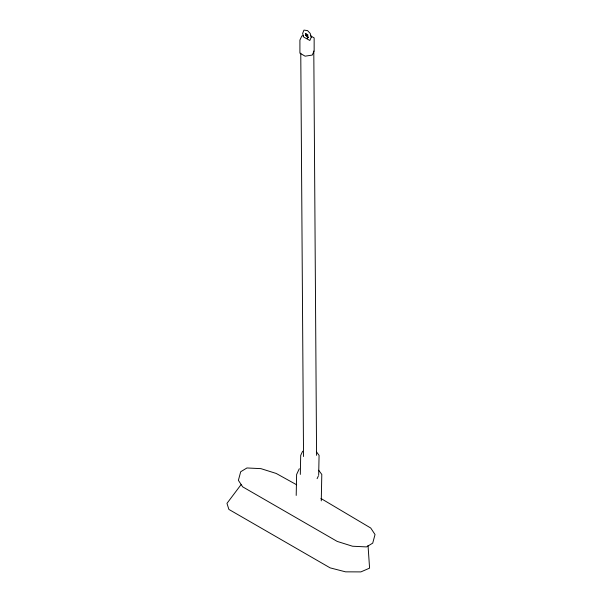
<?xml version="1.0" encoding="UTF-8"?>
<svg xmlns="http://www.w3.org/2000/svg" width="602" height="602" viewBox="0 0 602 602"><rect width="100%" height="100%" fill="white"/><g stroke="black" fill="none" stroke-linecap="round" stroke-linejoin="round"><path stroke-width="0.9" d="M296.199 495.438L296.62 474.474L299.299 468.732M300.315 474.429L300.699 455.375L302.655 451.184M318.676 475.309L319.075 455.345L316.411 451.771M321.265 500.872L321.799 474.436L318.661 470.237M317.111 478.665L318.285 476.152M241.078 484.618L226.969 503.37L228.888 509.42L330.114 567.859L345.556 571.84L360.876 571.9L369.583 568.145L368.025 545.48M307.727 37.738L307.231 38.347L308.156 37.031L307.231 34.653L305.387 33.592L306.087 33.516M303.596 35.721L301.82 35.992L299.909 40.101L299.909 53.172L305.124 56.174L312.242 55.075L314.146 50.967L314.146 37.903L310.429 35.751M305.38 35.443L308.051 35.029M296.635 484.776L276.198 473.45L260.892 468.634L246.948 467.965L240.695 471.742L238.392 480.336L242.674 486.845L337.218 541.424L352.531 546.232L366.475 546.909L372.721 543.132L375.031 534.538L370.742 528.029L320.926 498.464M308.427 37.655L306.584 36.594L305.658 34.216M313.792 51.035L316.577 455.368M300.767 53.126L303.536 456.519M311.279 37.151L309.849 40.477L303.739 37.121L302.618 33.524L303.935 30.1L307.547 30.597L310.211 33.434L311.279 37.151"/></g></svg>
